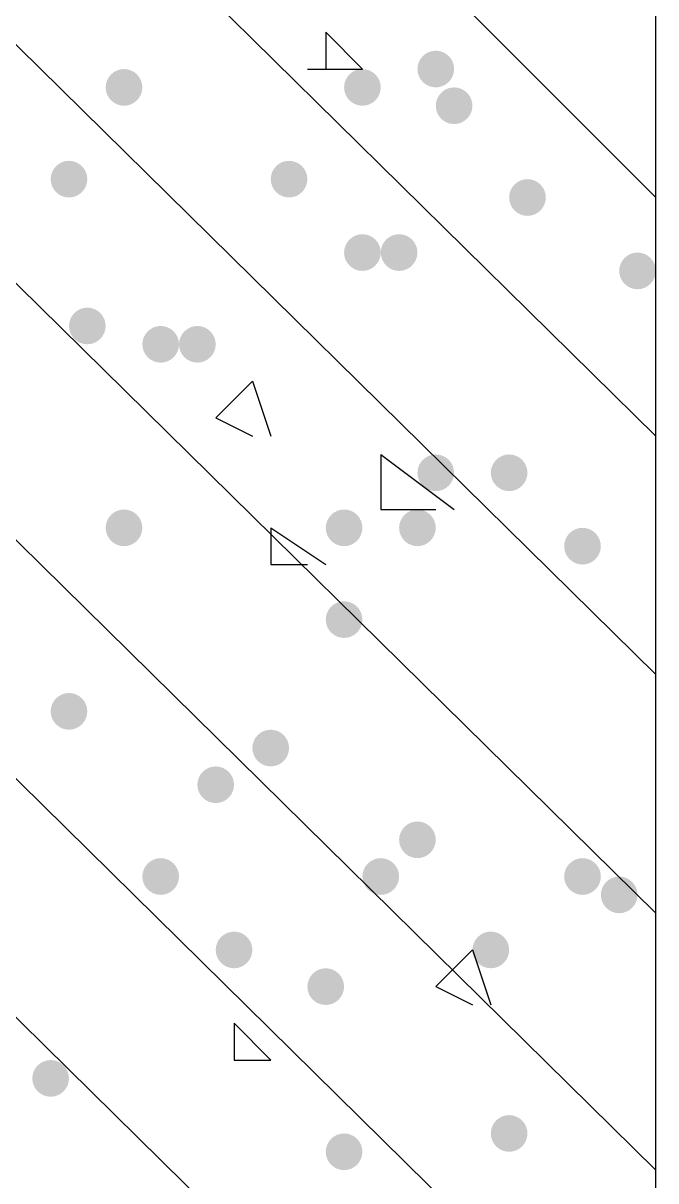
# Model space of a CAD drawing. Header units: inches. Extents: x 11 to 286, y 6 to 196.
# Drawn here: x 185.963 to 187.424, y 75.935 to 78.606 of the extents above; entities that cross this region are included whole.
import ezdxf

# ---------------------------------------------------------------- set-up
doc = ezdxf.new("R2010")
doc.units = ezdxf.units.IN
doc.header["$MEASUREMENT"] = 0
doc.layers.add('PDF_几何图形', color=7, linetype='Continuous')
doc.layers.add('PDF_实体填充', color=7, linetype='Continuous', true_color=0xffffff)

msp = doc.modelspace()

# ---------------------------------------------------------------- hatches: boundary and pattern name
at = {"layer": 'PDF_实体填充', "transparency": 33554559}
h = msp.add_hatch(color=7, dxfattribs=at)
edge = h.paths.add_edge_path(flags=0)
edge.add_spline(control_points=[(186.9581, 78.5001), (186.9581, 78.4768), (186.9391, 78.4578), (186.9158, 78.4578)], knot_values=[0, 0, 0, 0, 1, 1, 1, 1], degree=3, periodic=0)
edge.add_spline(control_points=[(186.9158, 78.4578), (186.8925, 78.4578), (186.8734, 78.4768), (186.8734, 78.5001)], knot_values=[0, 0, 0, 0, 1, 1, 1, 1], degree=3, periodic=0)
edge.add_line((186.8734, 78.5001), (186.8734, 78.5001))
edge.add_spline(control_points=[(186.8734, 78.5001), (186.8734, 78.5234), (186.8925, 78.5424), (186.9158, 78.5424)], knot_values=[0, 0, 0, 0, 1, 1, 1, 1], degree=3, periodic=0)
edge.add_spline(control_points=[(186.9158, 78.5424), (186.9391, 78.5424), (186.9581, 78.5234), (186.9581, 78.5001)], knot_values=[0, 0, 0, 0, 1, 1, 1, 1], degree=3, periodic=0)
edge.add_line((186.9581, 78.5001), (186.9581, 78.5001))
edge.add_line((186.9581, 78.5001), (186.9581, 78.5001))
h = msp.add_hatch(color=7, dxfattribs=at)
edge = h.paths.add_edge_path(flags=0)
edge.add_spline(control_points=[(186.2384, 78.4578), (186.2384, 78.4345), (186.2194, 78.4154), (186.1961, 78.4154)], knot_values=[0, 0, 0, 0, 1, 1, 1, 1], degree=3, periodic=0)
edge.add_spline(control_points=[(186.1961, 78.4154), (186.1728, 78.4154), (186.1538, 78.4345), (186.1538, 78.4578)], knot_values=[0, 0, 0, 0, 1, 1, 1, 1], degree=3, periodic=0)
edge.add_line((186.1538, 78.4578), (186.1538, 78.4578))
edge.add_spline(control_points=[(186.1538, 78.4578), (186.1538, 78.4811), (186.1728, 78.5001), (186.1961, 78.5001)], knot_values=[0, 0, 0, 0, 1, 1, 1, 1], degree=3, periodic=0)
edge.add_spline(control_points=[(186.1961, 78.5001), (186.2194, 78.5001), (186.2384, 78.4811), (186.2384, 78.4578)], knot_values=[0, 0, 0, 0, 1, 1, 1, 1], degree=3, periodic=0)
edge.add_line((186.2384, 78.4578), (186.2384, 78.4578))
edge.add_line((186.2384, 78.4578), (186.2384, 78.4578))
h = msp.add_hatch(color=7, dxfattribs=at)
edge = h.paths.add_edge_path(flags=0)
edge.add_spline(control_points=[(186.7888, 78.4578), (186.7888, 78.4345), (186.7697, 78.4154), (186.7464, 78.4154)], knot_values=[0, 0, 0, 0, 1, 1, 1, 1], degree=3, periodic=0)
edge.add_spline(control_points=[(186.7464, 78.4154), (186.7232, 78.4154), (186.7041, 78.4345), (186.7041, 78.4578)], knot_values=[0, 0, 0, 0, 1, 1, 1, 1], degree=3, periodic=0)
edge.add_line((186.7041, 78.4578), (186.7041, 78.4578))
edge.add_spline(control_points=[(186.7041, 78.4578), (186.7041, 78.4811), (186.7232, 78.5001), (186.7464, 78.5001)], knot_values=[0, 0, 0, 0, 1, 1, 1, 1], degree=3, periodic=0)
edge.add_spline(control_points=[(186.7464, 78.5001), (186.7697, 78.5001), (186.7888, 78.4811), (186.7888, 78.4578)], knot_values=[0, 0, 0, 0, 1, 1, 1, 1], degree=3, periodic=0)
edge.add_line((186.7888, 78.4578), (186.7888, 78.4578))
edge.add_line((186.7888, 78.4578), (186.7888, 78.4578))
h = msp.add_hatch(color=7, dxfattribs=at)
edge = h.paths.add_edge_path(flags=0)
edge.add_spline(control_points=[(187.0004, 78.4154), (187.0004, 78.3922), (186.9814, 78.3731), (186.9581, 78.3731)], knot_values=[0, 0, 0, 0, 1, 1, 1, 1], degree=3, periodic=0)
edge.add_spline(control_points=[(186.9581, 78.3731), (186.9348, 78.3731), (186.9158, 78.3922), (186.9158, 78.4154)], knot_values=[0, 0, 0, 0, 1, 1, 1, 1], degree=3, periodic=0)
edge.add_line((186.9158, 78.4154), (186.9158, 78.4154))
edge.add_spline(control_points=[(186.9158, 78.4154), (186.9158, 78.4387), (186.9348, 78.4578), (186.9581, 78.4578)], knot_values=[0, 0, 0, 0, 1, 1, 1, 1], degree=3, periodic=0)
edge.add_spline(control_points=[(186.9581, 78.4578), (186.9814, 78.4578), (187.0004, 78.4387), (187.0004, 78.4154)], knot_values=[0, 0, 0, 0, 1, 1, 1, 1], degree=3, periodic=0)
edge.add_line((187.0004, 78.4154), (187.0004, 78.4154))
edge.add_line((187.0004, 78.4154), (187.0004, 78.4154))
h = msp.add_hatch(color=7, dxfattribs=at)
edge = h.paths.add_edge_path(flags=0)
edge.add_spline(control_points=[(186.1114, 78.2461), (186.1114, 78.2228), (186.0924, 78.2038), (186.0691, 78.2038)], knot_values=[0, 0, 0, 0, 1, 1, 1, 1], degree=3, periodic=0)
edge.add_spline(control_points=[(186.0691, 78.2038), (186.0458, 78.2038), (186.0268, 78.2228), (186.0268, 78.2461)], knot_values=[0, 0, 0, 0, 1, 1, 1, 1], degree=3, periodic=0)
edge.add_line((186.0268, 78.2461), (186.0268, 78.2461))
edge.add_spline(control_points=[(186.0268, 78.2461), (186.0268, 78.2694), (186.0458, 78.2884), (186.0691, 78.2884)], knot_values=[0, 0, 0, 0, 1, 1, 1, 1], degree=3, periodic=0)
edge.add_spline(control_points=[(186.0691, 78.2884), (186.0924, 78.2884), (186.1114, 78.2694), (186.1114, 78.2461)], knot_values=[0, 0, 0, 0, 1, 1, 1, 1], degree=3, periodic=0)
edge.add_line((186.1114, 78.2461), (186.1114, 78.2461))
edge.add_line((186.1114, 78.2461), (186.1114, 78.2461))
h = msp.add_hatch(color=7, dxfattribs=at)
edge = h.paths.add_edge_path(flags=0)
edge.add_spline(control_points=[(186.6194, 78.2461), (186.6194, 78.2228), (186.6004, 78.2038), (186.5771, 78.2038)], knot_values=[0, 0, 0, 0, 1, 1, 1, 1], degree=3, periodic=0)
edge.add_spline(control_points=[(186.5771, 78.2038), (186.5538, 78.2038), (186.5348, 78.2228), (186.5348, 78.2461)], knot_values=[0, 0, 0, 0, 1, 1, 1, 1], degree=3, periodic=0)
edge.add_line((186.5348, 78.2461), (186.5348, 78.2461))
edge.add_spline(control_points=[(186.5348, 78.2461), (186.5348, 78.2694), (186.5538, 78.2884), (186.5771, 78.2884)], knot_values=[0, 0, 0, 0, 1, 1, 1, 1], degree=3, periodic=0)
edge.add_spline(control_points=[(186.5771, 78.2884), (186.6004, 78.2884), (186.6194, 78.2694), (186.6194, 78.2461)], knot_values=[0, 0, 0, 0, 1, 1, 1, 1], degree=3, periodic=0)
edge.add_line((186.6194, 78.2461), (186.6194, 78.2461))
edge.add_line((186.6194, 78.2461), (186.6194, 78.2461))
h = msp.add_hatch(color=7, dxfattribs=at)
edge = h.paths.add_edge_path(flags=0)
edge.add_spline(control_points=[(187.1698, 78.2038), (187.1698, 78.1805), (187.1507, 78.1614), (187.1274, 78.1614)], knot_values=[0, 0, 0, 0, 1, 1, 1, 1], degree=3, periodic=0)
edge.add_spline(control_points=[(187.1274, 78.1614), (187.1042, 78.1614), (187.0851, 78.1805), (187.0851, 78.2038)], knot_values=[0, 0, 0, 0, 1, 1, 1, 1], degree=3, periodic=0)
edge.add_line((187.0851, 78.2038), (187.0851, 78.2038))
edge.add_spline(control_points=[(187.0851, 78.2038), (187.0851, 78.2271), (187.1042, 78.2461), (187.1274, 78.2461)], knot_values=[0, 0, 0, 0, 1, 1, 1, 1], degree=3, periodic=0)
edge.add_spline(control_points=[(187.1274, 78.2461), (187.1507, 78.2461), (187.1698, 78.2271), (187.1698, 78.2038)], knot_values=[0, 0, 0, 0, 1, 1, 1, 1], degree=3, periodic=0)
edge.add_line((187.1698, 78.2038), (187.1698, 78.2038))
edge.add_line((187.1698, 78.2038), (187.1698, 78.2038))
h = msp.add_hatch(color=7, dxfattribs=at)
edge = h.paths.add_edge_path(flags=0)
edge.add_spline(control_points=[(186.7888, 78.0768), (186.7888, 78.0535), (186.7697, 78.0344), (186.7464, 78.0344)], knot_values=[0, 0, 0, 0, 1, 1, 1, 1], degree=3, periodic=0)
edge.add_spline(control_points=[(186.7464, 78.0344), (186.7232, 78.0344), (186.7041, 78.0535), (186.7041, 78.0768)], knot_values=[0, 0, 0, 0, 1, 1, 1, 1], degree=3, periodic=0)
edge.add_line((186.7041, 78.0768), (186.7041, 78.0768))
edge.add_spline(control_points=[(186.7041, 78.0768), (186.7041, 78.1001), (186.7232, 78.1191), (186.7464, 78.1191)], knot_values=[0, 0, 0, 0, 1, 1, 1, 1], degree=3, periodic=0)
edge.add_spline(control_points=[(186.7464, 78.1191), (186.7697, 78.1191), (186.7888, 78.1001), (186.7888, 78.0768)], knot_values=[0, 0, 0, 0, 1, 1, 1, 1], degree=3, periodic=0)
edge.add_line((186.7888, 78.0768), (186.7888, 78.0768))
edge.add_line((186.7888, 78.0768), (186.7888, 78.0768))
h = msp.add_hatch(color=7, dxfattribs=at)
edge = h.paths.add_edge_path(flags=0)
edge.add_spline(control_points=[(186.8734, 78.0768), (186.8734, 78.0535), (186.8544, 78.0344), (186.8311, 78.0344)], knot_values=[0, 0, 0, 0, 1, 1, 1, 1], degree=3, periodic=0)
edge.add_spline(control_points=[(186.8311, 78.0344), (186.8078, 78.0344), (186.7888, 78.0535), (186.7888, 78.0768)], knot_values=[0, 0, 0, 0, 1, 1, 1, 1], degree=3, periodic=0)
edge.add_line((186.7888, 78.0768), (186.7888, 78.0768))
edge.add_spline(control_points=[(186.7888, 78.0768), (186.7888, 78.1001), (186.8078, 78.1191), (186.8311, 78.1191)], knot_values=[0, 0, 0, 0, 1, 1, 1, 1], degree=3, periodic=0)
edge.add_spline(control_points=[(186.8311, 78.1191), (186.8544, 78.1191), (186.8734, 78.1001), (186.8734, 78.0768)], knot_values=[0, 0, 0, 0, 1, 1, 1, 1], degree=3, periodic=0)
edge.add_line((186.8734, 78.0768), (186.8734, 78.0768))
edge.add_line((186.8734, 78.0768), (186.8734, 78.0768))
h = msp.add_hatch(color=7, dxfattribs=at)
edge = h.paths.add_edge_path(flags=0)
edge.add_spline(control_points=[(187.4238, 78.0344), (187.4238, 78.0112), (187.4047, 77.9921), (187.3814, 77.9921)], knot_values=[0, 0, 0, 0, 1, 1, 1, 1], degree=3, periodic=0)
edge.add_spline(control_points=[(187.3814, 77.9921), (187.3582, 77.9921), (187.3391, 78.0112), (187.3391, 78.0344)], knot_values=[0, 0, 0, 0, 1, 1, 1, 1], degree=3, periodic=0)
edge.add_line((187.3391, 78.0344), (187.3391, 78.0344))
edge.add_spline(control_points=[(187.3391, 78.0344), (187.3391, 78.0577), (187.3582, 78.0768), (187.3814, 78.0768)], knot_values=[0, 0, 0, 0, 1, 1, 1, 1], degree=3, periodic=0)
edge.add_spline(control_points=[(187.3814, 78.0768), (187.4047, 78.0768), (187.4238, 78.0577), (187.4238, 78.0344)], knot_values=[0, 0, 0, 0, 1, 1, 1, 1], degree=3, periodic=0)
edge.add_line((187.4238, 78.0344), (187.4238, 78.0344))
edge.add_line((187.4238, 78.0344), (187.4238, 78.0344))
h = msp.add_hatch(color=7, dxfattribs=at)
edge = h.paths.add_edge_path(flags=0)
edge.add_spline(control_points=[(186.1538, 77.9074), (186.1538, 77.8842), (186.1347, 77.8651), (186.1114, 77.8651)], knot_values=[0, 0, 0, 0, 1, 1, 1, 1], degree=3, periodic=0)
edge.add_spline(control_points=[(186.1114, 77.8651), (186.0882, 77.8651), (186.0691, 77.8842), (186.0691, 77.9074)], knot_values=[0, 0, 0, 0, 1, 1, 1, 1], degree=3, periodic=0)
edge.add_line((186.0691, 77.9074), (186.0691, 77.9074))
edge.add_spline(control_points=[(186.0691, 77.9074), (186.0691, 77.9307), (186.0882, 77.9498), (186.1114, 77.9498)], knot_values=[0, 0, 0, 0, 1, 1, 1, 1], degree=3, periodic=0)
edge.add_spline(control_points=[(186.1114, 77.9498), (186.1347, 77.9498), (186.1538, 77.9307), (186.1538, 77.9074)], knot_values=[0, 0, 0, 0, 1, 1, 1, 1], degree=3, periodic=0)
edge.add_line((186.1538, 77.9074), (186.1538, 77.9074))
edge.add_line((186.1538, 77.9074), (186.1538, 77.9074))
h = msp.add_hatch(color=7, dxfattribs=at)
edge = h.paths.add_edge_path(flags=0)
edge.add_spline(control_points=[(186.3231, 77.8651), (186.3231, 77.8418), (186.3041, 77.8228), (186.2808, 77.8228)], knot_values=[0, 0, 0, 0, 1, 1, 1, 1], degree=3, periodic=0)
edge.add_spline(control_points=[(186.2808, 77.8228), (186.2575, 77.8228), (186.2384, 77.8418), (186.2384, 77.8651)], knot_values=[0, 0, 0, 0, 1, 1, 1, 1], degree=3, periodic=0)
edge.add_line((186.2384, 77.8651), (186.2384, 77.8651))
edge.add_spline(control_points=[(186.2384, 77.8651), (186.2384, 77.8884), (186.2575, 77.9074), (186.2808, 77.9074)], knot_values=[0, 0, 0, 0, 1, 1, 1, 1], degree=3, periodic=0)
edge.add_spline(control_points=[(186.2808, 77.9074), (186.3041, 77.9074), (186.3231, 77.8884), (186.3231, 77.8651)], knot_values=[0, 0, 0, 0, 1, 1, 1, 1], degree=3, periodic=0)
edge.add_line((186.3231, 77.8651), (186.3231, 77.8651))
edge.add_line((186.3231, 77.8651), (186.3231, 77.8651))
h = msp.add_hatch(color=7, dxfattribs=at)
edge = h.paths.add_edge_path(flags=0)
edge.add_spline(control_points=[(186.4078, 77.8651), (186.4078, 77.8418), (186.3887, 77.8228), (186.3654, 77.8228)], knot_values=[0, 0, 0, 0, 1, 1, 1, 1], degree=3, periodic=0)
edge.add_spline(control_points=[(186.3654, 77.8228), (186.3422, 77.8228), (186.3231, 77.8418), (186.3231, 77.8651)], knot_values=[0, 0, 0, 0, 1, 1, 1, 1], degree=3, periodic=0)
edge.add_line((186.3231, 77.8651), (186.3231, 77.8651))
edge.add_spline(control_points=[(186.3231, 77.8651), (186.3231, 77.8884), (186.3422, 77.9074), (186.3654, 77.9074)], knot_values=[0, 0, 0, 0, 1, 1, 1, 1], degree=3, periodic=0)
edge.add_spline(control_points=[(186.3654, 77.9074), (186.3887, 77.9074), (186.4078, 77.8884), (186.4078, 77.8651)], knot_values=[0, 0, 0, 0, 1, 1, 1, 1], degree=3, periodic=0)
edge.add_line((186.4078, 77.8651), (186.4078, 77.8651))
edge.add_line((186.4078, 77.8651), (186.4078, 77.8651))
h = msp.add_hatch(color=7, dxfattribs=at)
edge = h.paths.add_edge_path(flags=0)
edge.add_spline(control_points=[(186.9581, 77.5688), (186.9581, 77.5455), (186.9391, 77.5264), (186.9158, 77.5264)], knot_values=[0, 0, 0, 0, 1, 1, 1, 1], degree=3, periodic=0)
edge.add_spline(control_points=[(186.9158, 77.5264), (186.8925, 77.5264), (186.8734, 77.5455), (186.8734, 77.5688)], knot_values=[0, 0, 0, 0, 1, 1, 1, 1], degree=3, periodic=0)
edge.add_line((186.8734, 77.5688), (186.8734, 77.5688))
edge.add_spline(control_points=[(186.8734, 77.5688), (186.8734, 77.5921), (186.8925, 77.6111), (186.9158, 77.6111)], knot_values=[0, 0, 0, 0, 1, 1, 1, 1], degree=3, periodic=0)
edge.add_spline(control_points=[(186.9158, 77.6111), (186.9391, 77.6111), (186.9581, 77.5921), (186.9581, 77.5688)], knot_values=[0, 0, 0, 0, 1, 1, 1, 1], degree=3, periodic=0)
edge.add_line((186.9581, 77.5688), (186.9581, 77.5688))
edge.add_line((186.9581, 77.5688), (186.9581, 77.5688))
h = msp.add_hatch(color=7, dxfattribs=at)
edge = h.paths.add_edge_path(flags=0)
edge.add_spline(control_points=[(187.1274, 77.5688), (187.1274, 77.5455), (187.1084, 77.5264), (187.0851, 77.5264)], knot_values=[0, 0, 0, 0, 1, 1, 1, 1], degree=3, periodic=0)
edge.add_spline(control_points=[(187.0851, 77.5264), (187.0618, 77.5264), (187.0428, 77.5455), (187.0428, 77.5688)], knot_values=[0, 0, 0, 0, 1, 1, 1, 1], degree=3, periodic=0)
edge.add_line((187.0428, 77.5688), (187.0428, 77.5688))
edge.add_spline(control_points=[(187.0428, 77.5688), (187.0428, 77.5921), (187.0618, 77.6111), (187.0851, 77.6111)], knot_values=[0, 0, 0, 0, 1, 1, 1, 1], degree=3, periodic=0)
edge.add_spline(control_points=[(187.0851, 77.6111), (187.1084, 77.6111), (187.1274, 77.5921), (187.1274, 77.5688)], knot_values=[0, 0, 0, 0, 1, 1, 1, 1], degree=3, periodic=0)
edge.add_line((187.1274, 77.5688), (187.1274, 77.5688))
edge.add_line((187.1274, 77.5688), (187.1274, 77.5688))
h = msp.add_hatch(color=7, dxfattribs=at)
edge = h.paths.add_edge_path(flags=0)
edge.add_spline(control_points=[(186.2384, 77.4418), (186.2384, 77.4185), (186.2194, 77.3994), (186.1961, 77.3994)], knot_values=[0, 0, 0, 0, 1, 1, 1, 1], degree=3, periodic=0)
edge.add_spline(control_points=[(186.1961, 77.3994), (186.1728, 77.3994), (186.1538, 77.4185), (186.1538, 77.4418)], knot_values=[0, 0, 0, 0, 1, 1, 1, 1], degree=3, periodic=0)
edge.add_line((186.1538, 77.4418), (186.1538, 77.4418))
edge.add_spline(control_points=[(186.1538, 77.4418), (186.1538, 77.4651), (186.1728, 77.4841), (186.1961, 77.4841)], knot_values=[0, 0, 0, 0, 1, 1, 1, 1], degree=3, periodic=0)
edge.add_spline(control_points=[(186.1961, 77.4841), (186.2194, 77.4841), (186.2384, 77.4651), (186.2384, 77.4418)], knot_values=[0, 0, 0, 0, 1, 1, 1, 1], degree=3, periodic=0)
edge.add_line((186.2384, 77.4418), (186.2384, 77.4418))
edge.add_line((186.2384, 77.4418), (186.2384, 77.4418))
h = msp.add_hatch(color=7, dxfattribs=at)
edge = h.paths.add_edge_path(flags=0)
edge.add_spline(control_points=[(186.7464, 77.4418), (186.7464, 77.4185), (186.7274, 77.3994), (186.7041, 77.3994)], knot_values=[0, 0, 0, 0, 1, 1, 1, 1], degree=3, periodic=0)
edge.add_spline(control_points=[(186.7041, 77.3994), (186.6808, 77.3994), (186.6618, 77.4185), (186.6618, 77.4418)], knot_values=[0, 0, 0, 0, 1, 1, 1, 1], degree=3, periodic=0)
edge.add_line((186.6618, 77.4418), (186.6618, 77.4418))
edge.add_spline(control_points=[(186.6618, 77.4418), (186.6618, 77.4651), (186.6808, 77.4841), (186.7041, 77.4841)], knot_values=[0, 0, 0, 0, 1, 1, 1, 1], degree=3, periodic=0)
edge.add_spline(control_points=[(186.7041, 77.4841), (186.7274, 77.4841), (186.7464, 77.4651), (186.7464, 77.4418)], knot_values=[0, 0, 0, 0, 1, 1, 1, 1], degree=3, periodic=0)
edge.add_line((186.7464, 77.4418), (186.7464, 77.4418))
edge.add_line((186.7464, 77.4418), (186.7464, 77.4418))
h = msp.add_hatch(color=7, dxfattribs=at)
edge = h.paths.add_edge_path(flags=0)
edge.add_spline(control_points=[(186.9158, 77.4418), (186.9158, 77.4185), (186.8967, 77.3994), (186.8734, 77.3994)], knot_values=[0, 0, 0, 0, 1, 1, 1, 1], degree=3, periodic=0)
edge.add_spline(control_points=[(186.8734, 77.3994), (186.8502, 77.3994), (186.8311, 77.4185), (186.8311, 77.4418)], knot_values=[0, 0, 0, 0, 1, 1, 1, 1], degree=3, periodic=0)
edge.add_line((186.8311, 77.4418), (186.8311, 77.4418))
edge.add_spline(control_points=[(186.8311, 77.4418), (186.8311, 77.4651), (186.8502, 77.4841), (186.8734, 77.4841)], knot_values=[0, 0, 0, 0, 1, 1, 1, 1], degree=3, periodic=0)
edge.add_spline(control_points=[(186.8734, 77.4841), (186.8967, 77.4841), (186.9158, 77.4651), (186.9158, 77.4418)], knot_values=[0, 0, 0, 0, 1, 1, 1, 1], degree=3, periodic=0)
edge.add_line((186.9158, 77.4418), (186.9158, 77.4418))
edge.add_line((186.9158, 77.4418), (186.9158, 77.4418))
h = msp.add_hatch(color=7, dxfattribs=at)
edge = h.paths.add_edge_path(flags=0)
edge.add_spline(control_points=[(187.2968, 77.3994), (187.2968, 77.3762), (187.2777, 77.3571), (187.2544, 77.3571)], knot_values=[0, 0, 0, 0, 1, 1, 1, 1], degree=3, periodic=0)
edge.add_spline(control_points=[(187.2544, 77.3571), (187.2312, 77.3571), (187.2121, 77.3762), (187.2121, 77.3994)], knot_values=[0, 0, 0, 0, 1, 1, 1, 1], degree=3, periodic=0)
edge.add_line((187.2121, 77.3994), (187.2121, 77.3994))
edge.add_spline(control_points=[(187.2121, 77.3994), (187.2121, 77.4227), (187.2312, 77.4418), (187.2544, 77.4418)], knot_values=[0, 0, 0, 0, 1, 1, 1, 1], degree=3, periodic=0)
edge.add_spline(control_points=[(187.2544, 77.4418), (187.2777, 77.4418), (187.2968, 77.4227), (187.2968, 77.3994)], knot_values=[0, 0, 0, 0, 1, 1, 1, 1], degree=3, periodic=0)
edge.add_line((187.2968, 77.3994), (187.2968, 77.3994))
edge.add_line((187.2968, 77.3994), (187.2968, 77.3994))
h = msp.add_hatch(color=7, dxfattribs=at)
edge = h.paths.add_edge_path(flags=0)
edge.add_spline(control_points=[(186.7464, 77.2301), (186.7464, 77.2068), (186.7274, 77.1878), (186.7041, 77.1878)], knot_values=[0, 0, 0, 0, 1, 1, 1, 1], degree=3, periodic=0)
edge.add_spline(control_points=[(186.7041, 77.1878), (186.6808, 77.1878), (186.6618, 77.2068), (186.6618, 77.2301)], knot_values=[0, 0, 0, 0, 1, 1, 1, 1], degree=3, periodic=0)
edge.add_line((186.6618, 77.2301), (186.6618, 77.2301))
edge.add_spline(control_points=[(186.6618, 77.2301), (186.6618, 77.2534), (186.6808, 77.2724), (186.7041, 77.2724)], knot_values=[0, 0, 0, 0, 1, 1, 1, 1], degree=3, periodic=0)
edge.add_spline(control_points=[(186.7041, 77.2724), (186.7274, 77.2724), (186.7464, 77.2534), (186.7464, 77.2301)], knot_values=[0, 0, 0, 0, 1, 1, 1, 1], degree=3, periodic=0)
edge.add_line((186.7464, 77.2301), (186.7464, 77.2301))
edge.add_line((186.7464, 77.2301), (186.7464, 77.2301))
h = msp.add_hatch(color=7, dxfattribs=at)
edge = h.paths.add_edge_path(flags=0)
edge.add_spline(control_points=[(186.1114, 77.0184), (186.1114, 76.9952), (186.0924, 76.9761), (186.0691, 76.9761)], knot_values=[0, 0, 0, 0, 1, 1, 1, 1], degree=3, periodic=0)
edge.add_spline(control_points=[(186.0691, 76.9761), (186.0458, 76.9761), (186.0268, 76.9952), (186.0268, 77.0184)], knot_values=[0, 0, 0, 0, 1, 1, 1, 1], degree=3, periodic=0)
edge.add_line((186.0268, 77.0184), (186.0268, 77.0184))
edge.add_spline(control_points=[(186.0268, 77.0184), (186.0268, 77.0417), (186.0458, 77.0608), (186.0691, 77.0608)], knot_values=[0, 0, 0, 0, 1, 1, 1, 1], degree=3, periodic=0)
edge.add_spline(control_points=[(186.0691, 77.0608), (186.0924, 77.0608), (186.1114, 77.0417), (186.1114, 77.0184)], knot_values=[0, 0, 0, 0, 1, 1, 1, 1], degree=3, periodic=0)
edge.add_line((186.1114, 77.0184), (186.1114, 77.0184))
edge.add_line((186.1114, 77.0184), (186.1114, 77.0184))
h = msp.add_hatch(color=7, dxfattribs=at)
edge = h.paths.add_edge_path(flags=0)
edge.add_spline(control_points=[(186.5771, 76.9338), (186.5771, 76.9105), (186.5581, 76.8914), (186.5348, 76.8914)], knot_values=[0, 0, 0, 0, 1, 1, 1, 1], degree=3, periodic=0)
edge.add_spline(control_points=[(186.5348, 76.8914), (186.5115, 76.8914), (186.4924, 76.9105), (186.4924, 76.9338)], knot_values=[0, 0, 0, 0, 1, 1, 1, 1], degree=3, periodic=0)
edge.add_line((186.4924, 76.9338), (186.4924, 76.9338))
edge.add_spline(control_points=[(186.4924, 76.9338), (186.4924, 76.9571), (186.5115, 76.9761), (186.5348, 76.9761)], knot_values=[0, 0, 0, 0, 1, 1, 1, 1], degree=3, periodic=0)
edge.add_spline(control_points=[(186.5348, 76.9761), (186.5581, 76.9761), (186.5771, 76.9571), (186.5771, 76.9338)], knot_values=[0, 0, 0, 0, 1, 1, 1, 1], degree=3, periodic=0)
edge.add_line((186.5771, 76.9338), (186.5771, 76.9338))
edge.add_line((186.5771, 76.9338), (186.5771, 76.9338))
h = msp.add_hatch(color=7, dxfattribs=at)
edge = h.paths.add_edge_path(flags=0)
edge.add_spline(control_points=[(186.4501, 76.8491), (186.4501, 76.8258), (186.4311, 76.8068), (186.4078, 76.8068)], knot_values=[0, 0, 0, 0, 1, 1, 1, 1], degree=3, periodic=0)
edge.add_spline(control_points=[(186.4078, 76.8068), (186.3845, 76.8068), (186.3654, 76.8258), (186.3654, 76.8491)], knot_values=[0, 0, 0, 0, 1, 1, 1, 1], degree=3, periodic=0)
edge.add_line((186.3654, 76.8491), (186.3654, 76.8491))
edge.add_spline(control_points=[(186.3654, 76.8491), (186.3654, 76.8724), (186.3845, 76.8914), (186.4078, 76.8914)], knot_values=[0, 0, 0, 0, 1, 1, 1, 1], degree=3, periodic=0)
edge.add_spline(control_points=[(186.4078, 76.8914), (186.4311, 76.8914), (186.4501, 76.8724), (186.4501, 76.8491)], knot_values=[0, 0, 0, 0, 1, 1, 1, 1], degree=3, periodic=0)
edge.add_line((186.4501, 76.8491), (186.4501, 76.8491))
edge.add_line((186.4501, 76.8491), (186.4501, 76.8491))
h = msp.add_hatch(color=7, dxfattribs=at)
edge = h.paths.add_edge_path(flags=0)
edge.add_spline(control_points=[(186.9158, 76.7221), (186.9158, 76.6988), (186.8967, 76.6798), (186.8734, 76.6798)], knot_values=[0, 0, 0, 0, 1, 1, 1, 1], degree=3, periodic=0)
edge.add_spline(control_points=[(186.8734, 76.6798), (186.8502, 76.6798), (186.8311, 76.6988), (186.8311, 76.7221)], knot_values=[0, 0, 0, 0, 1, 1, 1, 1], degree=3, periodic=0)
edge.add_line((186.8311, 76.7221), (186.8311, 76.7221))
edge.add_spline(control_points=[(186.8311, 76.7221), (186.8311, 76.7454), (186.8502, 76.7644), (186.8734, 76.7644)], knot_values=[0, 0, 0, 0, 1, 1, 1, 1], degree=3, periodic=0)
edge.add_spline(control_points=[(186.8734, 76.7644), (186.8967, 76.7644), (186.9158, 76.7454), (186.9158, 76.7221)], knot_values=[0, 0, 0, 0, 1, 1, 1, 1], degree=3, periodic=0)
edge.add_line((186.9158, 76.7221), (186.9158, 76.7221))
edge.add_line((186.9158, 76.7221), (186.9158, 76.7221))
h = msp.add_hatch(color=7, dxfattribs=at)
edge = h.paths.add_edge_path(flags=0)
edge.add_spline(control_points=[(186.3231, 76.6374), (186.3231, 76.6142), (186.3041, 76.5951), (186.2808, 76.5951)], knot_values=[0, 0, 0, 0, 1, 1, 1, 1], degree=3, periodic=0)
edge.add_spline(control_points=[(186.2808, 76.5951), (186.2575, 76.5951), (186.2384, 76.6142), (186.2384, 76.6374)], knot_values=[0, 0, 0, 0, 1, 1, 1, 1], degree=3, periodic=0)
edge.add_line((186.2384, 76.6374), (186.2384, 76.6374))
edge.add_spline(control_points=[(186.2384, 76.6374), (186.2384, 76.6607), (186.2575, 76.6798), (186.2808, 76.6798)], knot_values=[0, 0, 0, 0, 1, 1, 1, 1], degree=3, periodic=0)
edge.add_spline(control_points=[(186.2808, 76.6798), (186.3041, 76.6798), (186.3231, 76.6607), (186.3231, 76.6374)], knot_values=[0, 0, 0, 0, 1, 1, 1, 1], degree=3, periodic=0)
edge.add_line((186.3231, 76.6374), (186.3231, 76.6374))
edge.add_line((186.3231, 76.6374), (186.3231, 76.6374))
h = msp.add_hatch(color=7, dxfattribs=at)
edge = h.paths.add_edge_path(flags=0)
edge.add_spline(control_points=[(186.8311, 76.6374), (186.8311, 76.6142), (186.8121, 76.5951), (186.7888, 76.5951)], knot_values=[0, 0, 0, 0, 1, 1, 1, 1], degree=3, periodic=0)
edge.add_spline(control_points=[(186.7888, 76.5951), (186.7655, 76.5951), (186.7464, 76.6142), (186.7464, 76.6374)], knot_values=[0, 0, 0, 0, 1, 1, 1, 1], degree=3, periodic=0)
edge.add_line((186.7464, 76.6374), (186.7464, 76.6374))
edge.add_spline(control_points=[(186.7464, 76.6374), (186.7464, 76.6607), (186.7655, 76.6798), (186.7888, 76.6798)], knot_values=[0, 0, 0, 0, 1, 1, 1, 1], degree=3, periodic=0)
edge.add_spline(control_points=[(186.7888, 76.6798), (186.8121, 76.6798), (186.8311, 76.6607), (186.8311, 76.6374)], knot_values=[0, 0, 0, 0, 1, 1, 1, 1], degree=3, periodic=0)
edge.add_line((186.8311, 76.6374), (186.8311, 76.6374))
edge.add_line((186.8311, 76.6374), (186.8311, 76.6374))
h = msp.add_hatch(color=7, dxfattribs=at)
edge = h.paths.add_edge_path(flags=0)
edge.add_spline(control_points=[(187.2968, 76.6374), (187.2968, 76.6142), (187.2777, 76.5951), (187.2544, 76.5951)], knot_values=[0, 0, 0, 0, 1, 1, 1, 1], degree=3, periodic=0)
edge.add_spline(control_points=[(187.2544, 76.5951), (187.2312, 76.5951), (187.2121, 76.6142), (187.2121, 76.6374)], knot_values=[0, 0, 0, 0, 1, 1, 1, 1], degree=3, periodic=0)
edge.add_line((187.2121, 76.6374), (187.2121, 76.6374))
edge.add_spline(control_points=[(187.2121, 76.6374), (187.2121, 76.6607), (187.2312, 76.6798), (187.2544, 76.6798)], knot_values=[0, 0, 0, 0, 1, 1, 1, 1], degree=3, periodic=0)
edge.add_spline(control_points=[(187.2544, 76.6798), (187.2777, 76.6798), (187.2968, 76.6607), (187.2968, 76.6374)], knot_values=[0, 0, 0, 0, 1, 1, 1, 1], degree=3, periodic=0)
edge.add_line((187.2968, 76.6374), (187.2968, 76.6374))
edge.add_line((187.2968, 76.6374), (187.2968, 76.6374))
h = msp.add_hatch(color=7, dxfattribs=at)
edge = h.paths.add_edge_path(flags=0)
edge.add_spline(control_points=[(187.3814, 76.5951), (187.3814, 76.5718), (187.3624, 76.5528), (187.3391, 76.5528)], knot_values=[0, 0, 0, 0, 1, 1, 1, 1], degree=3, periodic=0)
edge.add_spline(control_points=[(187.3391, 76.5528), (187.3158, 76.5528), (187.2968, 76.5718), (187.2968, 76.5951)], knot_values=[0, 0, 0, 0, 1, 1, 1, 1], degree=3, periodic=0)
edge.add_line((187.2968, 76.5951), (187.2968, 76.5951))
edge.add_spline(control_points=[(187.2968, 76.5951), (187.2968, 76.6184), (187.3158, 76.6374), (187.3391, 76.6374)], knot_values=[0, 0, 0, 0, 1, 1, 1, 1], degree=3, periodic=0)
edge.add_spline(control_points=[(187.3391, 76.6374), (187.3624, 76.6374), (187.3814, 76.6184), (187.3814, 76.5951)], knot_values=[0, 0, 0, 0, 1, 1, 1, 1], degree=3, periodic=0)
edge.add_line((187.3814, 76.5951), (187.3814, 76.5951))
edge.add_line((187.3814, 76.5951), (187.3814, 76.5951))
h = msp.add_hatch(color=7, dxfattribs=at)
edge = h.paths.add_edge_path(flags=0)
edge.add_spline(control_points=[(186.4924, 76.4681), (186.4924, 76.4448), (186.4734, 76.4258), (186.4501, 76.4258)], knot_values=[0, 0, 0, 0, 1, 1, 1, 1], degree=3, periodic=0)
edge.add_spline(control_points=[(186.4501, 76.4258), (186.4268, 76.4258), (186.4078, 76.4448), (186.4078, 76.4681)], knot_values=[0, 0, 0, 0, 1, 1, 1, 1], degree=3, periodic=0)
edge.add_line((186.4078, 76.4681), (186.4078, 76.4681))
edge.add_spline(control_points=[(186.4078, 76.4681), (186.4078, 76.4914), (186.4268, 76.5104), (186.4501, 76.5104)], knot_values=[0, 0, 0, 0, 1, 1, 1, 1], degree=3, periodic=0)
edge.add_spline(control_points=[(186.4501, 76.5104), (186.4734, 76.5104), (186.4924, 76.4914), (186.4924, 76.4681)], knot_values=[0, 0, 0, 0, 1, 1, 1, 1], degree=3, periodic=0)
edge.add_line((186.4924, 76.4681), (186.4924, 76.4681))
edge.add_line((186.4924, 76.4681), (186.4924, 76.4681))
h = msp.add_hatch(color=7, dxfattribs=at)
edge = h.paths.add_edge_path(flags=0)
edge.add_spline(control_points=[(187.0851, 76.4681), (187.0851, 76.4448), (187.0661, 76.4258), (187.0428, 76.4258)], knot_values=[0, 0, 0, 0, 1, 1, 1, 1], degree=3, periodic=0)
edge.add_spline(control_points=[(187.0428, 76.4258), (187.0195, 76.4258), (187.0004, 76.4448), (187.0004, 76.4681)], knot_values=[0, 0, 0, 0, 1, 1, 1, 1], degree=3, periodic=0)
edge.add_line((187.0004, 76.4681), (187.0004, 76.4681))
edge.add_spline(control_points=[(187.0004, 76.4681), (187.0004, 76.4914), (187.0195, 76.5104), (187.0428, 76.5104)], knot_values=[0, 0, 0, 0, 1, 1, 1, 1], degree=3, periodic=0)
edge.add_spline(control_points=[(187.0428, 76.5104), (187.0661, 76.5104), (187.0851, 76.4914), (187.0851, 76.4681)], knot_values=[0, 0, 0, 0, 1, 1, 1, 1], degree=3, periodic=0)
edge.add_line((187.0851, 76.4681), (187.0851, 76.4681))
edge.add_line((187.0851, 76.4681), (187.0851, 76.4681))
h = msp.add_hatch(color=7, dxfattribs=at)
edge = h.paths.add_edge_path(flags=0)
edge.add_spline(control_points=[(186.7041, 76.3834), (186.7041, 76.3602), (186.6851, 76.3411), (186.6618, 76.3411)], knot_values=[0, 0, 0, 0, 1, 1, 1, 1], degree=3, periodic=0)
edge.add_spline(control_points=[(186.6618, 76.3411), (186.6385, 76.3411), (186.6194, 76.3602), (186.6194, 76.3834)], knot_values=[0, 0, 0, 0, 1, 1, 1, 1], degree=3, periodic=0)
edge.add_line((186.6194, 76.3834), (186.6194, 76.3834))
edge.add_spline(control_points=[(186.6194, 76.3834), (186.6194, 76.4067), (186.6385, 76.4258), (186.6618, 76.4258)], knot_values=[0, 0, 0, 0, 1, 1, 1, 1], degree=3, periodic=0)
edge.add_spline(control_points=[(186.6618, 76.4258), (186.6851, 76.4258), (186.7041, 76.4067), (186.7041, 76.3834)], knot_values=[0, 0, 0, 0, 1, 1, 1, 1], degree=3, periodic=0)
edge.add_line((186.7041, 76.3834), (186.7041, 76.3834))
edge.add_line((186.7041, 76.3834), (186.7041, 76.3834))
h = msp.add_hatch(color=7, dxfattribs=at)
edge = h.paths.add_edge_path(flags=0)
edge.add_spline(control_points=[(186.0691, 76.1718), (186.0691, 76.1485), (186.0501, 76.1294), (186.0268, 76.1294)], knot_values=[0, 0, 0, 0, 1, 1, 1, 1], degree=3, periodic=0)
edge.add_spline(control_points=[(186.0268, 76.1294), (186.0035, 76.1294), (185.9844, 76.1485), (185.9844, 76.1718)], knot_values=[0, 0, 0, 0, 1, 1, 1, 1], degree=3, periodic=0)
edge.add_line((185.9844, 76.1718), (185.9844, 76.1718))
edge.add_spline(control_points=[(185.9844, 76.1718), (185.9844, 76.1951), (186.0035, 76.2141), (186.0268, 76.2141)], knot_values=[0, 0, 0, 0, 1, 1, 1, 1], degree=3, periodic=0)
edge.add_spline(control_points=[(186.0268, 76.2141), (186.0501, 76.2141), (186.0691, 76.1951), (186.0691, 76.1718)], knot_values=[0, 0, 0, 0, 1, 1, 1, 1], degree=3, periodic=0)
edge.add_line((186.0691, 76.1718), (186.0691, 76.1718))
edge.add_line((186.0691, 76.1718), (186.0691, 76.1718))
h = msp.add_hatch(color=7, dxfattribs=at)
edge = h.paths.add_edge_path(flags=0)
edge.add_spline(control_points=[(187.1274, 76.0448), (187.1274, 76.0215), (187.1084, 76.0024), (187.0851, 76.0024)], knot_values=[0, 0, 0, 0, 1, 1, 1, 1], degree=3, periodic=0)
edge.add_spline(control_points=[(187.0851, 76.0024), (187.0618, 76.0024), (187.0428, 76.0215), (187.0428, 76.0448)], knot_values=[0, 0, 0, 0, 1, 1, 1, 1], degree=3, periodic=0)
edge.add_line((187.0428, 76.0448), (187.0428, 76.0448))
edge.add_spline(control_points=[(187.0428, 76.0448), (187.0428, 76.0681), (187.0618, 76.0871), (187.0851, 76.0871)], knot_values=[0, 0, 0, 0, 1, 1, 1, 1], degree=3, periodic=0)
edge.add_spline(control_points=[(187.0851, 76.0871), (187.1084, 76.0871), (187.1274, 76.0681), (187.1274, 76.0448)], knot_values=[0, 0, 0, 0, 1, 1, 1, 1], degree=3, periodic=0)
edge.add_line((187.1274, 76.0448), (187.1274, 76.0448))
edge.add_line((187.1274, 76.0448), (187.1274, 76.0448))
h = msp.add_hatch(color=7, dxfattribs=at)
edge = h.paths.add_edge_path(flags=0)
edge.add_spline(control_points=[(186.7464, 76.0024), (186.7464, 75.9792), (186.7274, 75.9601), (186.7041, 75.9601)], knot_values=[0, 0, 0, 0, 1, 1, 1, 1], degree=3, periodic=0)
edge.add_spline(control_points=[(186.7041, 75.9601), (186.6808, 75.9601), (186.6618, 75.9792), (186.6618, 76.0024)], knot_values=[0, 0, 0, 0, 1, 1, 1, 1], degree=3, periodic=0)
edge.add_line((186.6618, 76.0024), (186.6618, 76.0024))
edge.add_spline(control_points=[(186.6618, 76.0024), (186.6618, 76.0257), (186.6808, 76.0448), (186.7041, 76.0448)], knot_values=[0, 0, 0, 0, 1, 1, 1, 1], degree=3, periodic=0)
edge.add_spline(control_points=[(186.7041, 76.0448), (186.7274, 76.0448), (186.7464, 76.0257), (186.7464, 76.0024)], knot_values=[0, 0, 0, 0, 1, 1, 1, 1], degree=3, periodic=0)
edge.add_line((186.7464, 76.0024), (186.7464, 76.0024))
edge.add_line((186.7464, 76.0024), (186.7464, 76.0024))

# ---------------------------------------------------------------- linework, layer by layer
at = {"layer": 'PDF_几何图形'}
for p, q in [((187.4238, 68.0014), (187.4238, 107.3291)), ((184.8414, 80.7861), (187.4238, 78.2038)), ((184.8414, 80.1934), (187.4238, 77.6534)), ((184.8414, 79.6431), (187.4238, 77.1031)), ((184.8414, 79.0928), (187.4238, 76.5528)), ((186.6618, 78.5848), (186.7464, 78.5001)), ((186.6618, 78.5848), (186.6618, 78.5001)), ((184.8414, 78.5001), (187.4238, 75.9601)), ((186.6194, 78.5001), (186.7464, 78.5001)), ((184.8414, 77.9498), (187.4238, 75.4098)), ((186.4924, 77.7804), (186.4078, 77.6958)), ((186.4924, 77.7804), (186.5348, 77.6534)), ((186.4078, 77.6958), (186.4924, 77.6534)), ((186.7888, 77.6111), (186.9581, 77.4841)), ((186.7888, 77.6111), (186.7888, 77.4841)), ((186.7888, 77.4841), (186.9158, 77.4841)), ((186.5348, 77.4418), (186.6618, 77.3571)), ((186.5348, 77.4418), (186.5348, 77.3571)), ((184.8414, 77.3994), (187.4238, 74.8594)), ((186.5348, 77.3571), (186.6194, 77.3571)), ((187.0004, 76.4681), (186.9158, 76.3834)), ((187.0004, 76.4681), (187.0428, 76.3411)), ((186.9158, 76.3834), (187.0004, 76.3411)), ((186.4501, 76.2988), (186.5348, 76.2141)), ((186.4501, 76.2988), (186.4501, 76.2141)), ((186.4501, 76.2141), (186.5348, 76.2141))]:
    msp.add_line(p, q, dxfattribs=at)

doc.saveas('drawing.dxf')
